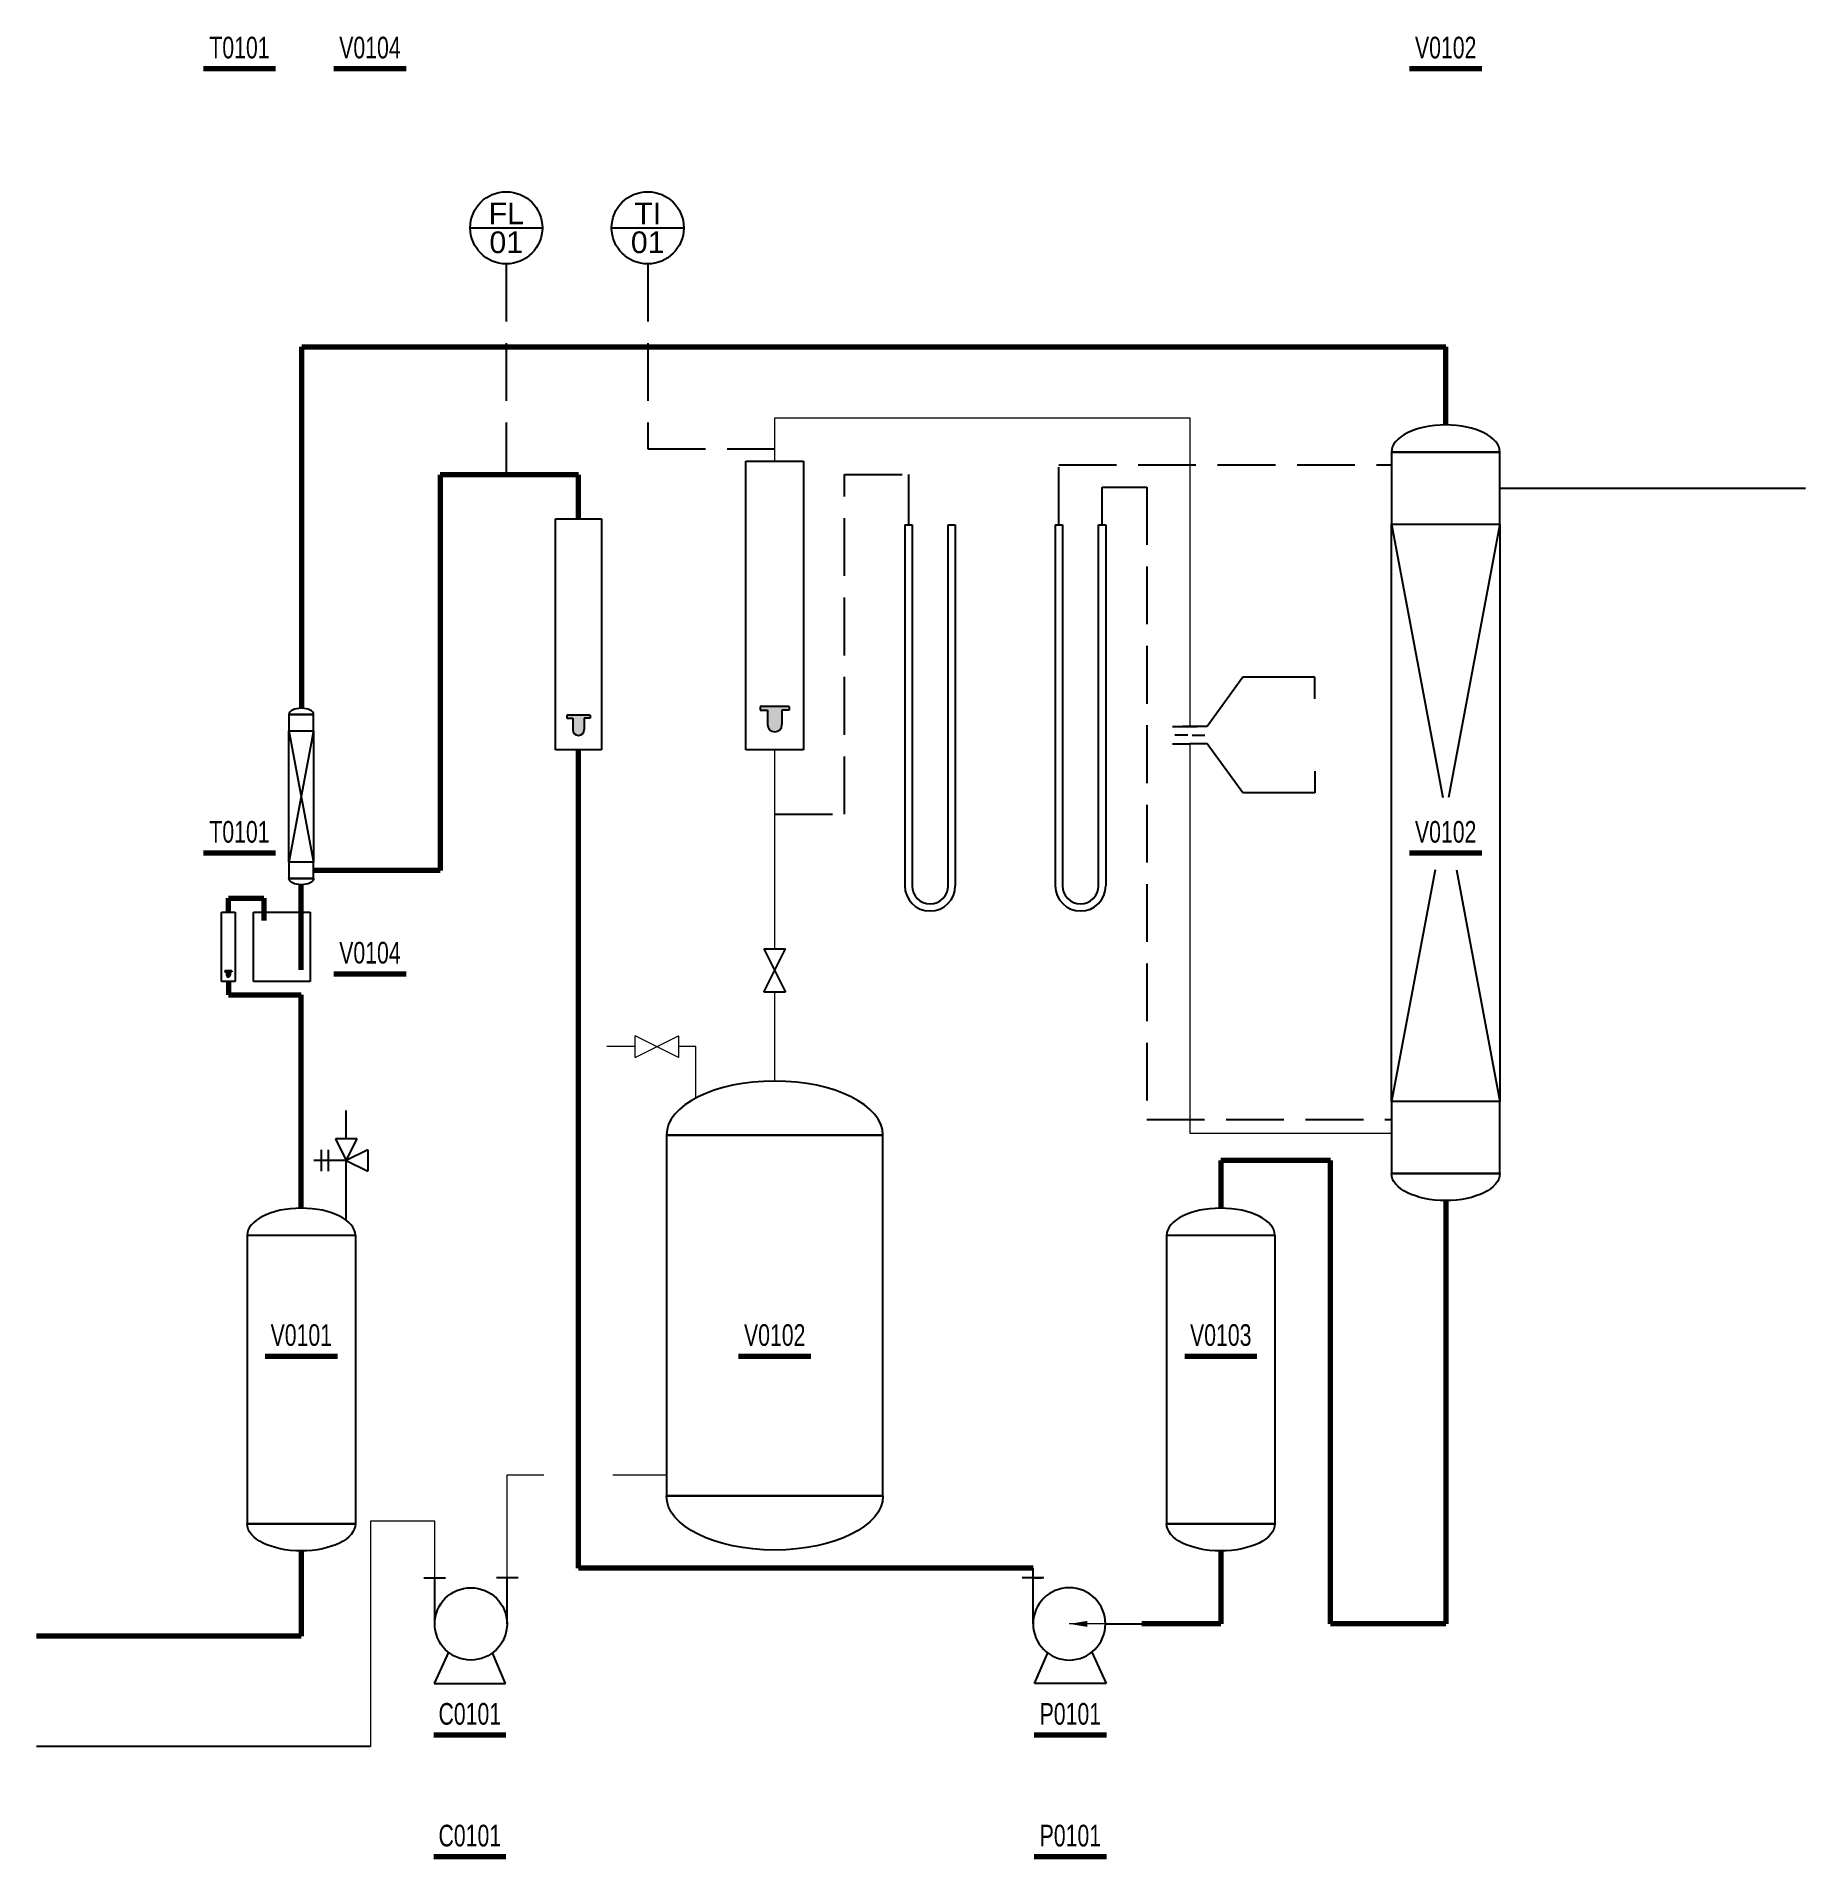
# Model space of a CAD drawing. Header units: millimetres. Extents: x 188836 to 189949, y 46395 to 46985.
# Drawn here: x 188836.3 to 189081.5, y 46395.5 to 46647.7 of the extents above.
import ezdxf
from ezdxf.enums import TextEntityAlignment as Align

# ---------------------------------------------------------------- set-up
doc = ezdxf.new("R2010")
doc.units = ezdxf.units.MM
doc.linetypes.add('ACAD_ISO02W100', pattern=[11, 8, -3])
for name, color, linetype, lineweight in [('主物流-0.7', 7, 'Continuous', 70), ('细实线', 7, 'Continuous', 18), ('设备-0.25', 7, 'Continuous', 25), ('辅助物流-0.18', 7, 'Continuous', 18)]:
    doc.layers.add(name, color=color, linetype=linetype, lineweight=lineweight)
doc.styles.add('HGCAD', font='hgcad.shx', dxfattribs={"width": 0.75, "bigfont": 'hgcadhz.shx'})
doc.styles.get("Standard").update_dxf_attribs({"font": 'arial.ttf'})

# ---------------------------------------------------------------- blocks, each defined once
blk = doc.blocks.new('#HGCAD~PID~SB~032')
for p, q in [((3.66, 14.62), (6.66, 14.62)), ((5.16, 14.62), (4.01, 14.62)), ((5.16, 8.26), (5.16, 14.62)), ((-2.97, 4.35), (-4.95, 0)), ((4.95, 0), (3.13, 4.23)), ((-4.95, 0), (4.95, 0))]:
    blk.add_line(p, q)
blk.add_circle((0.15, 8.26), 5.01)
at = {"layer": '细实线'}
blk.add_line((-4.86, 8.26), (0.15, 8.26), dxfattribs=at)
blk.add_solid([(-2.35, 8.67), (-2.35, 7.84), (0.15, 8.26)], dxfattribs=at)
blk = doc.blocks.new('#HGCAD~PID~SB~033')
for p, q in [((-6.39, 14.62), (-3.39, 14.62)), ((-4.86, 8.26), (-4.86, 14.62)), ((6.69, 14.62), (3.69, 14.62)), ((5.16, 8.26), (5.16, 14.62)), ((-2.97, 4.35), (-4.95, 0)), ((4.95, 0), (3.13, 4.23)), ((-4.95, 0), (4.95, 0))]:
    blk.add_line(p, q)
blk.add_circle((0.15, 8.26), 5.01)
blk = doc.blocks.new('#HGCAD~PID~FM~002')
at = {"color": 250}
blk.add_wipeout([(-3, -1.5), (-3, 1.5), (3, 1.5), (3, -1.5)], dxfattribs=at)
at = {"color": 1}
for p, q in [((-3, 1.5), (3, -1.5)), ((3, 1.5), (-3, -1.5)), ((-3, -1.5), (-3, 1.5)), ((3, 1.5), (3, -1.5))]:
    blk.add_line(p, q, dxfattribs=at)
blk = doc.blocks.new('#HGCAD~PID~FM~020')
at = {"color": 1}
blk.add_line((1.5, 3.5), (-1.5, 3.5), dxfattribs=at)
at = {"color": 250}
blk.add_wipeout([(-1.5, -3), (3, -3), (3, 1.5), (0, 0)], dxfattribs=at)
at = {"color": 1}
for p, q in [((0, 0), (0, 4.5)), ((1.5, 2.5), (-1.5, 2.5)), ((0, 0), (-1.5, -3)), ((3, 1.5), (0, 0)), ((3, -1.5), (3, 1.5)), ((1.5, -3), (0, 0)), ((0, 0), (3, -1.5)), ((1.5, -3), (-1.5, -3))]:
    blk.add_line(p, q, dxfattribs=at)
blk = doc.blocks.new('#HGCAD~PID~YB~005')
at = {"color": 5, "linetype": 'Continuous'}
blk.add_line((-5, 0), (5, 0), dxfattribs=at)
at = {"color": 5}
blk.add_circle((0, 0), 5, dxfattribs=at)
at = {"color": 7, "flags": 8}
for tag, p in [('T', (0, 2)), ('B', (0, -2))]:
    blk.add_attdef(tag, text='', height=3, dxfattribs=at).set_placement(p, align=Align.MIDDLE)

msp = doc.modelspace()

# ---------------------------------------------------------------- hatches: boundary and pattern name
at = {"true_color": 0xffffff}
h = msp.add_hatch(color=7, dxfattribs=at)
h.dxf.hatch_style = 1
h.paths.add_polyline_path([(188939.61, 46554.35), (188940.61, 46554.35), (188940.61, 46554.85), (188936.61, 46554.85), (188936.61, 46554.35), (188937.61, 46554.35), (188937.61, 46552.35, 1), (188939.61, 46552.35)])
h = msp.add_hatch(color=7, dxfattribs=at)
h.dxf.hatch_style = 1
h.paths.add_polyline_path([(188912.22, 46553.25), (188913.02, 46553.25), (188913.02, 46553.65), (188909.82, 46553.65), (188909.82, 46553.25), (188910.62, 46553.25), (188910.62, 46551.65, 1), (188912.22, 46551.65)])
at = {"layer": '设备-0.25', "true_color": 0xffffff}
h = msp.add_hatch(color=7, dxfattribs=at)
h.dxf.hatch_style = 1
h.paths.add_polyline_path([(188863.14, 46518.09), (188863.38, 46518.09), (188863.38, 46518.21), (188862.42, 46518.21), (188862.42, 46518.09), (188862.66, 46518.09), (188862.66, 46517.61, 1), (188863.14, 46517.61)])

# ---------------------------------------------------------------- linework, layer by layer
at = {"lineweight": 70}
for p, q in [((188859.44, 46643.27), (188869.44, 46643.27)), ((188877.52, 46643.27), (188887.52, 46643.27)), ((189026.59, 46643.27), (189036.59, 46643.27)), ((188859.44, 46534.57), (188869.44, 46534.57)), ((189026.59, 46534.57), (189036.59, 46534.57)), ((188877.52, 46517.82), (188887.52, 46517.82)), ((188868.01, 46464.83), (188878.01, 46464.83)), ((188933.61, 46464.83), (188943.61, 46464.83)), ((188995.42, 46464.83), (189005.42, 46464.83)), ((188891.36, 46412.33), (188901.36, 46412.33)), ((188974.58, 46412.33), (188984.58, 46412.33)), ((188891.36, 46395.47), (188901.36, 46395.47)), ((188974.58, 46395.47), (188984.58, 46395.47))]:
    msp.add_line(p, q, dxfattribs=at)
at = {"linetype": 'ACAD_ISO02W100'}
for p, q in [((188901.41, 46616.2), (188901.41, 46586.98)), ((188921.01, 46616.2), (188921.01, 46590.56)), ((188921.01, 46590.56), (188938.61, 46590.56)), ((188977.99, 46580.02), (188977.99, 46588.34)), ((188977.99, 46588.34), (189024.09, 46588.34)), ((188948.28, 46539.95), (188948.28, 46586.99)), ((188948.28, 46586.99), (188957.14, 46586.99)), ((188957.14, 46586.99), (188957.14, 46580.02)), ((188983.99, 46580.02), (188983.99, 46585.25)), ((188983.99, 46585.25), (188990.18, 46585.25)), ((188990.18, 46585.25), (188990.18, 46497.63)), ((188938.61, 46539.95), (188948.28, 46539.95)), ((188990.18, 46497.63), (189024.09, 46497.63))]:
    msp.add_line(p, q, dxfattribs=at)
for p, q in [((189039.09, 46590.13), (189024.09, 46590.13)), ((189024.09, 46590.13), (189024.09, 46580.13)), ((189039.09, 46580.13), (189039.09, 46590.13)), ((189039.09, 46585.13), (189081.46, 46585.13)), ((189024.09, 46500.13), (189024.09, 46580.13)), ((189024.09, 46580.13), (189039.09, 46580.13)), ((189024.09, 46580.13), (189039.09, 46580.13)), ((189024.09, 46580.13), (189031.19, 46542.25)), ((189039.09, 46580.13), (189031.99, 46542.25)), ((189039.09, 46580.13), (189039.09, 46500.13)), ((189003.47, 46558.91), (188998.53, 46552.09)), ((189013.47, 46558.91), (189003.47, 46558.91)), ((189013.47, 46555.9), (189013.47, 46558.91)), ((188874.72, 46553.76), (188871.3, 46553.76)), ((188871.3, 46553.76), (188871.3, 46551.49)), ((188874.72, 46551.49), (188874.72, 46553.76)), ((188871.3, 46533.28), (188871.3, 46551.49)), ((188871.3, 46551.49), (188874.72, 46551.49)), ((188871.3, 46551.49), (188874.72, 46551.49)), ((188871.3, 46551.49), (188874.72, 46533.28)), ((188874.72, 46551.49), (188871.3, 46533.28)), ((188874.72, 46551.49), (188874.72, 46533.28)), ((188996.14, 46552.09), (188995.14, 46552.09)), ((188996.14, 46552.09), (188997.14, 46552.09)), ((189003.47, 46542.88), (188998.53, 46549.7)), ((189013.47, 46545.9), (189013.47, 46542.88)), ((189013.47, 46542.88), (189003.47, 46542.88)), ((188874.72, 46533.28), (188871.3, 46533.28)), ((188871.3, 46533.28), (188871.3, 46531.01)), ((188874.72, 46531.01), (188874.72, 46533.28)), ((189030.11, 46532.22), (189024.09, 46500.13)), ((189033.08, 46532.22), (189039.09, 46500.13)), ((188871.3, 46531.01), (188874.72, 46531.01)), ((188874.72, 46531.01), (188871.3, 46531.01)), ((189039.09, 46500.13), (189024.09, 46500.13)), ((189024.09, 46500.13), (189024.09, 46490.13)), ((189039.09, 46490.13), (189039.09, 46500.13)), ((188879.24, 46483.67), (188879.24, 46498.88)), ((189024.09, 46490.13), (189039.09, 46490.13)), ((189039.09, 46490.13), (189024.09, 46490.13)), ((188974.42, 46434.08), (188974.42, 46435.45)), ((188984.44, 46427.72), (188989.48, 46427.72)), ((188882.62, 46410.72), (188836.3, 46410.72))]:
    msp.add_line(p, q)
at = {"lineweight": 25}
for p, q in [((188993.75, 46552.09), (188996.14, 46552.09)), ((188993.75, 46549.7), (188996.14, 46549.7)), ((188995.84, 46550.9), (188994.05, 46550.9)), ((188998.53, 46552.09), (188996.14, 46552.09)), ((188998.53, 46549.7), (188996.14, 46549.7)), ((188996.44, 46550.9), (188998.23, 46550.9))]:
    msp.add_line(p, q, dxfattribs=at)
at = {"layer": '主物流-0.7'}
for p, q in [((188873.1, 46554.61), (188873.1, 46604.7)), ((188873.1, 46604.7), (188911.42, 46604.7)), ((188911.42, 46604.7), (189031.59, 46604.7)), ((189031.59, 46593.88), (189031.59, 46604.7)), ((188911.42, 46586.98), (188892.26, 46586.98)), ((188892.26, 46586.98), (188892.26, 46532.15)), ((188911.42, 46580.85), (188911.42, 46586.98)), ((188911.42, 46435.45), (188911.42, 46548.85)), ((188892.26, 46532.15), (188874.72, 46532.15)), ((188873.01, 46518.38), (188873.01, 46530.15)), ((188862.9, 46526.36), (188862.9, 46528.28)), ((188862.9, 46528.28), (188867.8, 46528.28)), ((188867.8, 46528.28), (188867.8, 46525.2)), ((188862.9, 46516.76), (188862.9, 46514.92)), ((188862.9, 46514.92), (188873.01, 46514.92)), ((188873.01, 46485.33), (188873.01, 46514.92)), ((189015.63, 46491.94), (189000.42, 46491.94)), ((189000.42, 46491.94), (189000.42, 46485.33)), ((189015.63, 46427.72), (189015.63, 46491.94)), ((189031.59, 46486.38), (189031.59, 46427.72)), ((188873.01, 46437.83), (188873.01, 46426.02)), ((189000.42, 46437.83), (189000.42, 46427.72)), ((188974.42, 46435.45), (188911.42, 46435.45)), ((188873.01, 46426.02), (188836.3, 46426.02)), ((189000.42, 46427.72), (188989.48, 46427.72)), ((189031.59, 46427.72), (189015.63, 46427.72))]:
    msp.add_line(p, q, dxfattribs=at)
at = {"layer": '设备-0.25'}
for p, q in [((189024.09, 46590.13), (189039.09, 46590.13)), ((189024.09, 46590.13), (189039.09, 46590.13)), ((188934.61, 46548.85), (188934.61, 46588.85)), ((188934.61, 46588.85), (188942.61, 46588.85)), ((188942.61, 46588.85), (188942.61, 46548.85)), ((188908.22, 46548.85), (188908.22, 46580.85)), ((188908.22, 46580.85), (188914.62, 46580.85)), ((188914.62, 46580.85), (188914.62, 46548.85)), ((188956.64, 46580.02), (188957.64, 46580.02)), ((188956.64, 46580.02), (188956.64, 46530.02)), ((188957.64, 46580.02), (188957.64, 46530.02)), ((188962.64, 46530.02), (188962.64, 46580.02)), ((188962.64, 46580.02), (188963.64, 46580.02)), ((188963.64, 46580.02), (188963.64, 46530.02)), ((188977.49, 46580.02), (188978.49, 46580.02)), ((188977.49, 46580.02), (188977.49, 46530.02)), ((188978.49, 46580.02), (188978.49, 46530.02)), ((188983.49, 46530.02), (188983.49, 46580.02)), ((188983.49, 46580.02), (188984.49, 46580.02)), ((188984.49, 46580.02), (188984.49, 46530.02)), ((188940.61, 46554.85), (188936.61, 46554.85)), ((188936.61, 46554.85), (188936.61, 46554.35)), ((188940.61, 46554.85), (188940.61, 46554.35)), ((188871.3, 46553.76), (188874.72, 46553.76)), ((188871.3, 46553.76), (188874.72, 46553.76)), ((188913.02, 46553.65), (188909.82, 46553.65)), ((188909.82, 46553.65), (188909.82, 46553.25)), ((188909.82, 46553.25), (188910.62, 46553.25)), ((188910.62, 46553.25), (188910.62, 46551.65)), ((188913.02, 46553.25), (188912.22, 46553.25)), ((188912.22, 46553.25), (188912.22, 46551.65)), ((188913.02, 46553.65), (188913.02, 46553.25)), ((188936.61, 46554.35), (188937.61, 46554.35)), ((188937.61, 46554.35), (188937.61, 46552.35)), ((188940.61, 46554.35), (188939.61, 46554.35)), ((188939.61, 46554.35), (188939.61, 46552.35)), ((188911.42, 46548.85), (188908.22, 46548.85)), ((188914.62, 46548.85), (188911.42, 46548.85)), ((188938.61, 46548.85), (188934.61, 46548.85)), ((188942.61, 46548.85), (188938.61, 46548.85)), ((188871.3, 46531.01), (188874.72, 46531.01)), ((188871.3, 46531.01), (188874.72, 46531.01)), ((188861.94, 46516.76), (188861.94, 46526.36)), ((188861.94, 46526.36), (188863.86, 46526.36)), ((188863.86, 46526.36), (188863.86, 46516.76)), ((188866.37, 46526.36), (188874.22, 46526.36)), ((188866.37, 46516.76), (188866.37, 46526.36)), ((188874.22, 46526.36), (188874.22, 46516.76)), ((188863.38, 46518.21), (188862.42, 46518.21)), ((188862.42, 46518.21), (188862.42, 46518.09)), ((188862.42, 46518.09), (188862.66, 46518.09)), ((188862.66, 46518.09), (188862.66, 46517.61)), ((188863.38, 46518.09), (188863.14, 46518.09)), ((188863.14, 46518.09), (188863.14, 46517.61)), ((188863.38, 46518.21), (188863.38, 46518.09)), ((188862.9, 46516.76), (188861.94, 46516.76)), ((188863.86, 46516.76), (188862.9, 46516.76)), ((188874.22, 46516.76), (188866.37, 46516.76)), ((188953.61, 46495.45), (188923.61, 46495.45)), ((188923.61, 46495.45), (188923.61, 46445.45)), ((188923.61, 46495.45), (188953.61, 46495.45)), ((188953.61, 46445.45), (188953.61, 46495.45)), ((189024.09, 46490.13), (189039.09, 46490.13)), ((189024.09, 46490.13), (189039.09, 46490.13)), ((188865.51, 46481.58), (188865.51, 46441.58)), ((188865.51, 46481.58), (188880.51, 46481.58)), ((188865.51, 46481.58), (188880.51, 46481.58)), ((188880.51, 46481.58), (188880.51, 46441.58)), ((188992.92, 46481.58), (188992.92, 46441.58)), ((188992.92, 46481.58), (189007.92, 46481.58)), ((188992.92, 46481.58), (189007.92, 46481.58)), ((189007.92, 46481.58), (189007.92, 46441.58)), ((188923.61, 46445.45), (188953.61, 46445.45)), ((188953.61, 46445.45), (188923.61, 46445.45)), ((188923.61, 46445.45), (188953.61, 46445.45)), ((188880.51, 46441.58), (188865.51, 46441.58)), ((188865.51, 46441.58), (188880.51, 46441.58)), ((188865.51, 46441.58), (188880.51, 46441.58)), ((189007.92, 46441.58), (188992.92, 46441.58)), ((188992.92, 46441.58), (189007.92, 46441.58)), ((188992.92, 46441.58), (189007.92, 46441.58))]:
    msp.add_line(p, q, dxfattribs=at)
for centre, radius in [((188938.61, 46552.35), 1), ((188911.42, 46551.65), 0.8), ((188960.14, 46530.02), 3.5), ((188960.14, 46530.02), 2.5), ((188980.99, 46530.02), 3.5), ((188980.99, 46530.02), 2.5), ((188862.9, 46517.61), 0.24)]:
    msp.add_arc(centre, radius, 180, 0, dxfattribs=at)
for centre, major_axis in [((189031.59, 46590.13), (-7.5, 0)), ((188873.01, 46553.76), (-1.71, 0)), ((188938.61, 46495.45), (-15, 0)), ((188873.01, 46481.58), (-7.5, 0)), ((189000.42, 46481.58), (-7.5, 0))]:
    msp.add_ellipse(centre, major_axis=major_axis, ratio=0.5, start_param=3.141593, end_param=6.283185, dxfattribs=at)
at = {"layer": '设备-0.25', "extrusion": (0, 0, -1)}
for centre, major_axis in [((188873.01, 46531.01), (-1.71, 0)), ((189031.59, 46490.13), (-7.5, 0)), ((188938.61, 46445.45), (-15, 0)), ((188873.01, 46441.58), (-7.5, 0)), ((189000.42, 46441.58), (-7.5, 0))]:
    msp.add_ellipse(centre, major_axis=major_axis, ratio=0.5, start_param=3.141593, end_param=6.283185, dxfattribs=at)
at = {"layer": '辅助物流-0.18'}
for p, q in [((188938.61, 46588.85), (188938.61, 46594.85)), ((188938.61, 46594.85), (188996.14, 46594.85)), ((188996.14, 46594.85), (188996.14, 46552.09)), ((188996.14, 46549.7), (188996.14, 46495.73)), ((188938.61, 46502.95), (188938.61, 46548.85)), ((188927.67, 46507.72), (188915.33, 46507.72)), ((188927.67, 46500.57), (188927.67, 46507.72)), ((188996.14, 46495.73), (189024.09, 46495.73)), ((188901.55, 46434.08), (188901.55, 46448.37)), ((188901.55, 46448.37), (188906.64, 46448.37)), ((188916.19, 46448.37), (188923.61, 46448.37)), ((188891.51, 46441.94), (188882.62, 46441.94)), ((188882.62, 46441.94), (188882.62, 46410.72)), ((188891.51, 46434.08), (188891.51, 46441.94))]:
    msp.add_line(p, q, dxfattribs=at)

# ---------------------------------------------------------------- block references
for p, values in [((188901.41, 46621.2), {'B': '01', 'T': 'FL'}), ((188921.01, 46621.2), {'B': '01', 'T': 'TI'})]:
    msp.add_blockref('#HGCAD~PID~YB~005', p).add_auto_attribs(values)
at = {"layer": '设备-0.25'}
msp.add_blockref('#HGCAD~PID~SB~033', (188896.36, 46419.46), dxfattribs=at)
at = {"layer": '设备-0.25', "xscale": -1}
msp.add_blockref('#HGCAD~PID~SB~032', (188979.58, 46419.46), dxfattribs=at)

# ---------------------------------------------------------------- texts
at = {"char_height": 3, "attachment_point": 5, "style": 'HGCAD'}
for s, insert in [('T0101', (188864.44, 46646.16)), ('V0104', (188882.52, 46646.16)), ('V0102', (189031.59, 46646.16)), ('T0101', (188864.44, 46537.47)), ('V0102', (189031.59, 46537.47)), ('V0104', (188882.52, 46520.72)), ('V0101', (188873.01, 46467.73)), ('V0102', (188938.61, 46467.73)), ('V0103', (189000.42, 46467.73)), ('C0101', (188896.36, 46415.23)), ('P0101', (188979.58, 46415.23)), ('C0101', (188896.36, 46398.36)), ('P0101', (188979.58, 46398.36))]:
    msp.add_mtext_dynamic_manual_height_columns(s, width=10, gutter_width=25, heights=[0], dxfattribs=dict(at, insert=insert))

# ---------------------------------------------------------------- next in the draw order: block references
at = {"rotation": 90}
for name, p in [('#HGCAD~PID~FM~002', (188938.61, 46518.29)), ('#HGCAD~PID~FM~020', (188879.24, 46491.94))]:
    msp.add_blockref(name, p, dxfattribs=at)
at = {"layer": '辅助物流-0.18', "rotation": 180}
msp.add_blockref('#HGCAD~PID~FM~002', (188922.27, 46507.72), dxfattribs=at)

doc.saveas('drawing.dxf')
